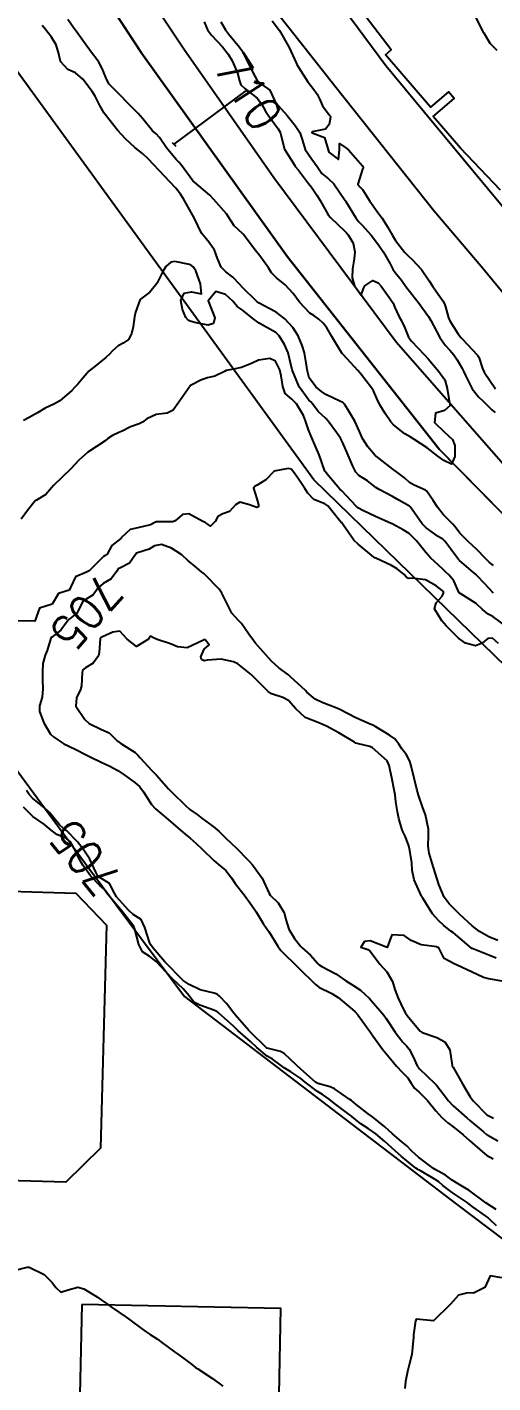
# Model space of a CAD drawing. Header units: metres. Extents: x 298520 to 308411, y 7433745 to 7450750.
# Drawn here: x 305647.5 to 305702.4, y 7435915 to 7436075 of the extents above; entities that cross this region are included whole.
import ezdxf
from ezdxf.enums import TextEntityAlignment as Align

# ---------------------------------------------------------------- set-up
doc = ezdxf.new("R2010")
doc.units = ezdxf.units.M
doc.header["$LTSCALE"] = 10
doc.linetypes.add('CONTINUO', pattern=[0])
for name, color, linetype in [('Area Verde e Lazer', 94, 'Continuous'), ('Cotas', 45, 'Continuous'), ('Curvas de Nivel 1m', 11, 'Continuous'), ('Curvas de Nivel 5m', 15, 'Continuous'), ('Edificações', 30, 'Continuous'), ('Eixo_Estaqueamento', 45, 'CONTINUO'), ('Linha Férrea', 251, 'TRACKS'), ('Pórtico', 62, 'Continuous'), ('Vias Primárias', 230, 'Continuous')]:
    doc.layers.add(name, color=color, linetype=linetype)
doc.styles.add('Style-STANDARD', font='STANDARD.shx')
doc.linetypes.add('TRACKS', pattern='A,0.15,[130,ltypeshp.shx,S=0.25,R=0,X=0,Y=0],0.15', length=0.3)

msp = doc.modelspace()

# ---------------------------------------------------------------- linework, layer by layer
at = {"layer": 'Area Verde e Lazer', "elevation": 702.91}
msp.add_lwpolyline([(305635.99, 7436001.26), (305654.75, 7435975.76), (305666.06, 7435960.64), (305698.12, 7435936.11), (305722.26, 7435917.93), (305749.54, 7435955.25), (305681.31, 7436021.57), (305646.35, 7436069.71)], dxfattribs=at)
at = {"layer": 'Area Verde e Lazer'}
msp.add_lwpolyline([(305609.53, 7435944.07), (305610.37, 7435970.1), (305614.39, 7435973.99), (305653.22, 7435972.81), (305656.84, 7435969.05), (305656.15, 7435942.73), (305652.05, 7435938.7), (305613.33, 7435939.82)], close=True, dxfattribs=at)
at = {"layer": 'Curvas de Nivel 1m', "flags": 128}
for points, elevation in [([(305670.34, 7436075.6), (305670.89, 7436074.66), (305671.25, 7436074.21), (305672.53, 7436072.64), (305672.8, 7436072.22), (305673.21, 7436071.44), (305673.65, 7436070.63), (305674.04, 7436069.77), (305674.68, 7436068.61), (305675.17, 7436068.2), (305676.1, 7436067.53), (305676.55, 7436066.59), (305676.74, 7436066.17), (305677.14, 7436065.7), (305678.15, 7436064.57), (305679.12, 7436063.39), (305679.64, 7436062.55), (305679.92, 7436061.72), (305680.27, 7436060.55), (305681.07, 7436059.42), (305681.69, 7436058.53), (305682.26, 7436057.73), (305683.04, 7436057.09), (305683.65, 7436056.5), (305685.01, 7436054.53), (305685.03, 7436054.5), (305685.04, 7436054.49), (305685.08, 7436054.42), (305686.28, 7436052.47), (305686.59, 7436052.07), (305686.98, 7436051.68), (305688.07, 7436050.45), (305688.95, 7436049.3), (305689.52, 7436048.43), (305690.31, 7436047.04), (305690.63, 7436046.42), (305690.91, 7436046.02), (305691.64, 7436045.15), (305692.18, 7436044.4), (305692.88, 7436043.48), (305693.75, 7436042.38), (305694.85, 7436040.86), (305695.13, 7436040.37), (305695.42, 7436039.78), (305696.16, 7436038.36), (305696.8, 7436037.45), (305697.34, 7436036.88), (305697.81, 7436036.33), (305698.21, 7436035.75), (305698.78, 7436034.79), (305699.01, 7436034.32), (305699.2, 7436033.88), (305699.99, 7436032.31), (305700.73, 7436031.36), (305701.3, 7436030.86), (305701.88, 7436030.28), (305702.29, 7436029.84), (305702.72, 7436029.51)], 709), ([(305676.41, 7436075.74), (305677.25, 7436074.58), (305678.39, 7436072.57), (305679.21, 7436070.78), (305679.31, 7436070.56), (305679.49, 7436070.26), (305680.61, 7436068.55), (305681.17, 7436067.78), (305681.7, 7436067.07), (305681.98, 7436066.53), (305682.34, 7436065.71), (305683.13, 7436064.65), (305683.22, 7436064.51), (305683.26, 7436064.38), (305683.12, 7436063.51), (305682.67, 7436062.95), (305681.1, 7436062.65), (305681.08, 7436062.57), (305681.08, 7436062.54), (305681.1, 7436062.52), (305682.55, 7436061.97), (305683, 7436060.51), (305683.08, 7436060.24), (305684.22, 7436059.35), (305684.35, 7436060.5), (305684.32, 7436061.27), (305685.09, 7436060.76), (305685.23, 7436060.64), (305685.41, 7436060.49), (305687.06, 7436058.63), (305687.14, 7436058.46), (305687.14, 7436058.37), (305687.05, 7436058.21), (305686.5, 7436056.47), (305686.73, 7436056.16), (305687.03, 7436055.84), (305687.9, 7436054.45), (305688.99, 7436052.95), (305689.36, 7436052.44), (305689.99, 7436051.42), (305690.58, 7436050.42), (305690.95, 7436049.83), (305692.03, 7436048.4), (305692.49, 7436047.96), (305692.92, 7436047.56), (305694.01, 7436046.38), (305694.9, 7436045.07), (305695.35, 7436044.37), (305696.52, 7436042.7), (305696.73, 7436042.35), (305696.86, 7436041.99), (305697.19, 7436040.69), (305697.34, 7436040.34), (305698.3, 7436038.85), (305698.7, 7436038.32), (305698.75, 7436038.26), (305698.81, 7436038.21), (305700.61, 7436036.3), (305700.79, 7436036.04), (305701.19, 7436034.71), (305701.39, 7436034.29), (305702.74, 7436032.33)], 708), ([(305700.3, 7436076.31), (305701.25, 7436074.46), (305701.31, 7436074.36), (305701.35, 7436074.3), (305702.06, 7436073.11), (305702.91, 7436072.27)], 707), ([(305702.5, 7436011.48), (305702.05, 7436011.83), (305701.57, 7436012.28), (305700.52, 7436013.36), (305699.51, 7436014.31), (305698.54, 7436015.3), (305698.09, 7436015.87), (305697.69, 7436016.33), (305696.57, 7436017.5), (305695.88, 7436018.36), (305695.37, 7436019.15), (305694.6, 7436020.28), (305694.48, 7436020.37), (305693.16, 7436020.94), (305692.61, 7436021.28), (305692.01, 7436021.8), (305691.22, 7436022.41), (305690.63, 7436022.84), (305689, 7436024.08), (305688.65, 7436024.36), (305688.56, 7436024.44), (305687.68, 7436025.47), (305687.05, 7436026.46), (305686.69, 7436027.29), (305686.14, 7436028.48), (305685.32, 7436029.88), (305684.92, 7436030.49), (305684.72, 7436030.69), (305684.36, 7436030.86), (305682.73, 7436031.64), (305682.23, 7436032.01), (305681.54, 7436032.53), (305680.76, 7436033.6), (305680.52, 7436034.54), (305680.47, 7436034.85), (305680.19, 7436036.55), (305679.95, 7436037.41), (305679.47, 7436038.55), (305678.83, 7436039.55), (305677.89, 7436040.57), (305676.85, 7436041.36), (305676.05, 7436041.79), (305674.86, 7436042.4), (305674.6, 7436042.61), (305672.89, 7436044.28), (305672.56, 7436044.64), (305671.74, 7436045.48), (305670.91, 7436046.12), (305670.39, 7436046.67), (305669.93, 7436047.67), (305669.58, 7436048.67), (305668.95, 7436049.57), (305668.05, 7436050.69), (305667.2, 7436052.48), (305667.08, 7436052.7), (305666.99, 7436052.85), (305665.93, 7436054.72), (305665.58, 7436055.29), (305665.03, 7436055.97), (305664.32, 7436056.74), (305663.05, 7436058.08), (305662.41, 7436058.76), (305661.75, 7436059.45), (305661.08, 7436060.06), (305660.19, 7436060.79), (305659.09, 7436061.8), (305658.16, 7436062.81), (305657.12, 7436064.11), (305656.59, 7436064.83), (305656.04, 7436065.73), (305655.49, 7436066.84), (305655.16, 7436067.39), (305654.04, 7436068.86), (305653.19, 7436069.59), (305652.3, 7436069.99), (305651.46, 7436070.9), (305651.39, 7436071.08), (305651.21, 7436071.84), (305650.9, 7436072.9), (305650.34, 7436073.81), (305649.5, 7436074.92), (305649.26, 7436075.17)], 709), ([(305702.46, 7436008.21), (305702.41, 7436008.27), (305701.48, 7436009.29), (305700.54, 7436010.3), (305700.51, 7436010.33), (305700.48, 7436010.35), (305700.14, 7436010.65), (305698.5, 7436012.07), (305698.37, 7436012.19), (305698.26, 7436012.32), (305697.46, 7436013.39), (305696.75, 7436014.35), (305696.65, 7436014.47), (305696.54, 7436014.57), (305695.99, 7436014.91), (305694.55, 7436015.92), (305694.1, 7436016.37), (305692.89, 7436018.07), (305692.67, 7436018.39), (305692.58, 7436018.47), (305691.35, 7436019.17), (305690.6, 7436019.63), (305689, 7436020.44), (305688.61, 7436020.68), (305687.62, 7436021.46), (305686.62, 7436022.08), (305686.27, 7436022.47), (305685.92, 7436023.19), (305685.34, 7436024.48), (305684.67, 7436026.04), (305684.44, 7436026.49), (305684, 7436027.17), (305683, 7436028.51), (305682.71, 7436028.8), (305681.83, 7436029.64), (305681.14, 7436030.53), (305680.95, 7436030.76), (305680.73, 7436030.97), (305679.57, 7436032.55), (305678.77, 7436034.56), (305678.28, 7436036.57), (305677.85, 7436037.53), (305677.21, 7436038.58), (305676.83, 7436038.96), (305675.77, 7436039.54), (305674.84, 7436040.06), (305674.13, 7436040.62), (305672.85, 7436041.62), (305672.26, 7436042.04), (305671.77, 7436042.65), (305670.87, 7436043.44), (305669.76, 7436043.8), (305668.86, 7436042.68), (305669.62, 7436040.67), (305669.48, 7436040.03), (305668.83, 7436039.82), (305667.43, 7436040.1), (305666.84, 7436040.25), (305666.52, 7436040.38), (305666.21, 7436040.71), (305665.81, 7436041.68), (305665.6, 7436042.72), (305666, 7436043.59), (305666.88, 7436043.77), (305668.04, 7436043.52), (305667.95, 7436044.69), (305667.37, 7436046.23), (305667.06, 7436046.7), (305666.92, 7436046.84), (305666.65, 7436046.97), (305664.92, 7436047.35), (305664.42, 7436047.24), (305663.86, 7436046.74), (305663.51, 7436046.14), (305662.9, 7436044.96), (305662.77, 7436044.75), (305661.95, 7436043.7), (305660.86, 7436042.89), (305660.8, 7436042.84), (305660.76, 7436042.78), (305660.27, 7436041.36), (305660.15, 7436040.79), (305659.99, 7436039.63), (305659.81, 7436038.79), (305659.46, 7436038.15), (305658.81, 7436037.7), (305658.24, 7436037.37), (305657.57, 7436036.81), (305657.19, 7436036.42), (305656.78, 7436036.02), (305655.33, 7436034.84), (305655.01, 7436034.61), (305654.77, 7436034.39), (305654.04, 7436033.57), (305653.45, 7436032.86), (305653.12, 7436032.49), (305652.74, 7436032.11), (305651.34, 7436030.89), (305650.72, 7436030.54), (305649.59, 7436030.04), (305648.71, 7436029.5), (305648.36, 7436029.27), (305647.73, 7436028.93), (305647.05, 7436028.59)], 708), ([(305704.06, 7436004.25), (305702.42, 7436005.44), (305701.89, 7436005.74), (305701.2, 7436006.29), (305700.44, 7436006.98), (305698.67, 7436008.11), (305698.46, 7436008.25), (305698.43, 7436008.32), (305697.81, 7436009.67), (305697.26, 7436010.34), (305696.86, 7436010.72), (305696.49, 7436011.08), (305695.09, 7436012.36), (305694.51, 7436013), (305693.43, 7436014.38), (305692.54, 7436015.25), (305691.83, 7436015.68), (305690.55, 7436016.37), (305690.45, 7436016.42), (305688.57, 7436017.27), (305687.09, 7436017.95), (305686.58, 7436018.24), (305686.31, 7436018.47), (305684.6, 7436020.26), (305684.39, 7436020.49), (305682.89, 7436022.23), (305682.68, 7436022.51), (305682.62, 7436022.61), (305681.93, 7436024.52), (305681.56, 7436025.42), (305681.06, 7436026.53), (305680.69, 7436027.48), (305680.34, 7436028.54), (305680.08, 7436029.18), (305679.27, 7436030.55), (305678.73, 7436031.09), (305677.92, 7436031.76), (305677.65, 7436032.57), (305677.47, 7436033.86), (305677.3, 7436034.57), (305676.78, 7436035.58), (305676.1, 7436035.91), (305674.78, 7436035.7), (305674.05, 7436035.35), (305672.77, 7436034.83), (305671.82, 7436034.64), (305670.97, 7436034.46), (305670.77, 7436034.36), (305669.62, 7436033.81), (305668.76, 7436033.6), (305668.05, 7436033.39), (305666.74, 7436032.7), (305665.38, 7436030.72), (305664.71, 7436029.79), (305664, 7436029.45), (305662.71, 7436029.3), (305661.62, 7436028.77), (305661.1, 7436028.37), (305660.69, 7436028.19), (305659.66, 7436027.82), (305658.68, 7436027.33), (305658.32, 7436027.16), (305657.56, 7436026.81), (305657.02, 7436026.46), (305656.67, 7436026.18), (305654.65, 7436024.85), (305653.59, 7436023.91), (305652.62, 7436022.87), (305650.6, 7436020.9), (305649.67, 7436019.83), (305648.59, 7436019.19), (305648.42, 7436019.08), (305648.26, 7436018.92), (305647.53, 7436017.97), (305646.79, 7436016.94)], 707), ([(305703.08, 7436002.26), (305702.39, 7436002.91), (305701.82, 7436002.85), (305701.17, 7436002.29), (305700.38, 7436001.98), (305699.2, 7436002.31), (305698.39, 7436002.91), (305696.91, 7436004.34), (305696.68, 7436004.61), (305696.42, 7436004.95), (305695.56, 7436006.36), (305695.75, 7436007.05), (305696.46, 7436007.85), (305696.61, 7436008.2), (305696.59, 7436008.35), (305696.55, 7436008.43), (305696.46, 7436008.52), (305695.75, 7436009.08), (305694.48, 7436009.76), (305692.89, 7436009.97), (305692.48, 7436009.94), (305692.21, 7436010.12), (305691.96, 7436010.4), (305691.14, 7436011.06), (305690.49, 7436011.46), (305688.62, 7436012.33), (305688.5, 7436012.36), (305688.45, 7436012.39), (305688.38, 7436012.44), (305686.53, 7436014), (305686.04, 7436014.47), (305684.77, 7436016.27), (305684.6, 7436016.49), (305684.55, 7436016.55), (305682.94, 7436018.51), (305682.59, 7436018.75), (305681.32, 7436019.26), (305680.6, 7436019.99), (305680.25, 7436020.54), (305679.45, 7436021.72), (305678.87, 7436022.56), (305678.63, 7436022.84), (305678.27, 7436022.93), (305676.62, 7436022.59), (305675.63, 7436021.58), (305674.61, 7436020.96), (305674.38, 7436020.84), (305674.19, 7436020.61), (305674.59, 7436019.32), (305674.78, 7436018.61), (305674.78, 7436018.4), (305674.58, 7436018.3), (305673.71, 7436018.62), (305672.59, 7436018.96), (305672.05, 7436018.64), (305671.36, 7436017.86), (305670.57, 7436017.56), (305669.98, 7436017.25), (305669.65, 7436016.67), (305669.12, 7436016.1), (305668.55, 7436016.51), (305668.45, 7436016.57), (305668.23, 7436016.68), (305666.57, 7436017.57), (305665.8, 7436017.48), (305664.96, 7436016.73), (305664.66, 7436016.62), (305664.55, 7436016.62), (305662.69, 7436016.61), (305662.55, 7436016.55), (305662.04, 7436016.25), (305660.54, 7436015.92), (305659.63, 7436015.7), (305658.65, 7436014.8), (305658.59, 7436014.74), (305658.53, 7436014.67), (305657.49, 7436013.84), (305656.94, 7436012.82), (305656.67, 7436012.65), (305656.5, 7436012.54), (305654.81, 7436010.85), (305654.48, 7436010.69), (305653.18, 7436010.15), (305652.6, 7436008.87), (305652.57, 7436008.76), (305652.46, 7436008.57), (305651.18, 7436008.16), (305650.43, 7436006.9), (305648.93, 7436006.42), (305648.41, 7436004.92), (305646.41, 7436004.94)], 706), ([(305702.83, 7435965.16), (305701.94, 7435965.48), (305699.99, 7435966.27), (305699.95, 7435966.28), (305699.93, 7435966.3), (305697.98, 7435967.96), (305697.77, 7435968.12), (305697.49, 7435968.33), (305696.66, 7435969.01), (305696, 7435969.59), (305695.3, 7435970.36), (305694.15, 7435972.24), (305694.07, 7435972.37), (305694.02, 7435972.46), (305693.16, 7435974.38), (305692.91, 7435975.54), (305692.85, 7435976.38), (305692.65, 7435977.83), (305692.51, 7435978.39), (305692.11, 7435979.45), (305691.8, 7435980.07), (305691.68, 7435980.4), (305691.35, 7435981.61), (305691.17, 7435982.4), (305691, 7435983.57), (305690.89, 7435984.41), (305690.78, 7435985.01), (305690.5, 7435986.42), (305690.21, 7435987.89), (305689.95, 7435988.42), (305688.24, 7435989.96), (305687.92, 7435990.12), (305686.42, 7435990.47), (305686.28, 7435990.51), (305686.24, 7435990.52), (305686.1, 7435990.61), (305684.26, 7435991.71), (305682.8, 7435992.5), (305682.27, 7435992.76), (305681.89, 7435992.89), (305680.28, 7435993.55), (305679.2, 7435994.55), (305678.3, 7435995.54), (305677.65, 7435995.91), (305676.31, 7435996.33), (305675.9, 7435996.59), (305674.34, 7435998.19), (305673.91, 7435998.61), (305672.36, 7435999.85), (305671.83, 7436000.11), (305670.36, 7436000.41), (305668.73, 7436000.31), (305668.36, 7436000.22), (305668.07, 7436000.39), (305667.99, 7436000.69), (305668.37, 7436001.6), (305668.95, 7436002.1), (305668.52, 7436002.68), (305668.38, 7436002.74), (305668.34, 7436002.72), (305668.28, 7436002.68), (305666.37, 7436001.74), (305665.23, 7436001.87), (305664.38, 7436002.21), (305662.84, 7436002.75), (305662.39, 7436002.95), (305662.02, 7436003.13), (305661.81, 7436002.76), (305660.37, 7436001.93), (305659.3, 7436002.79), (305658.4, 7436003.74), (305657.58, 7436003.62), (305656.39, 7436003.05), (305656.23, 7436002.98), (305656.11, 7436002.83), (305656, 7436001.2), (305655.92, 7436000.83), (305655.26, 7435999.94), (305654.35, 7435999.4), (305654.05, 7435999.15), (305653.98, 7435998.85), (305653.91, 7435997.27), (305653.79, 7435996.86), (305653.29, 7435995.87), (305653.24, 7435994.86), (305654.27, 7435993.3), (305654.8, 7435992.84), (305656.26, 7435992.12), (305657.17, 7435991.73), (305658.1, 7435990.8), (305658.18, 7435990.74), (305658.24, 7435990.71), (305658.55, 7435990.49), (305660.23, 7435989.39), (305660.55, 7435989.1), (305660.81, 7435988.77), (305662.2, 7435987.29), (305662.75, 7435986.74), (305664.18, 7435985.12), (305664.55, 7435984.73), (305666.15, 7435983.16), (305666.68, 7435982.7), (305667.53, 7435982.08), (305668.13, 7435981.64), (305669.43, 7435980.67), (305670.12, 7435980.07), (305670.83, 7435979.37), (305671.63, 7435978.64), (305672.1, 7435978.19), (305673.64, 7435976.61), (305674.07, 7435976.15), (305675.21, 7435974.6), (305676.03, 7435972.79), (305676.17, 7435972.59), (305677.1, 7435971.66), (305677.76, 7435970.56), (305677.83, 7435970.39), (305677.99, 7435969.69), (305678.36, 7435968.56), (305679.03, 7435967.48), (305679.76, 7435966.54), (305679.95, 7435966.35), (305680.9, 7435965.48), (305681.76, 7435964.51), (305681.93, 7435964.36), (305682.26, 7435964.17), (305683.91, 7435963.29), (305685.1, 7435962.48), (305685.9, 7435961.97), (305686.8, 7435961.36), (305687.84, 7435960.44), (305687.86, 7435960.42), (305687.88, 7435960.4), (305689.57, 7435958.42), (305689.86, 7435958.02), (305690.89, 7435956.41), (305691.82, 7435955.25), (305692.23, 7435954.81), (305692.56, 7435954.39), (305693, 7435953.57), (305693.55, 7435952.37), (305693.64, 7435952.23), (305693.78, 7435952.08), (305695.57, 7435950.35), (305695.76, 7435950.15), (305696.57, 7435949.15), (305697.19, 7435948.33), (305697.73, 7435947.73), (305699.35, 7435946.3), (305699.71, 7435946), (305701.32, 7435944.66), (305701.69, 7435944.36), (305701.74, 7435944.33), (305701.84, 7435944.28), (305703.03, 7435943.6)], 704), ([(305702.87, 7435933.56), (305702.11, 7435934.27), (305701.84, 7435934.54), (305701.58, 7435934.74), (305700.11, 7435935.77), (305699.59, 7435936.15), (305699.38, 7435936.3), (305697.61, 7435937.5), (305696.54, 7435938.34), (305696.05, 7435938.76), (305695.63, 7435939.04), (305693.97, 7435940.03), (305693.64, 7435940.19), (305693.52, 7435940.25), (305693.36, 7435940.37), (305691.66, 7435941.73), (305690.89, 7435942.41), (305689.68, 7435943.52), (305688.61, 7435944.43), (305687.7, 7435945.06), (305686.84, 7435945.59), (305685.79, 7435946.47), (305685.71, 7435946.54), (305685.49, 7435946.7), (305683.74, 7435947.98), (305683.13, 7435948.5), (305682.32, 7435949.08), (305681.75, 7435949.42), (305680.28, 7435950.53), (305679.77, 7435950.95), (305678.61, 7435951.72), (305677.79, 7435952.22), (305677.34, 7435952.57), (305676.43, 7435953.21), (305675.8, 7435953.59), (305674.57, 7435954.6), (305673.82, 7435955.3), (305672.36, 7435956.62), (305671.84, 7435957.11), (305670.11, 7435958.66), (305669.99, 7435958.78), (305669.86, 7435958.87), (305669.52, 7435959.01), (305667.87, 7435959.59), (305667.13, 7435959.94), (305666.58, 7435960.7), (305665.89, 7435961.51), (305664.65, 7435962.72), (305663.92, 7435963.46), (305662.72, 7435964.74), (305661.94, 7435965.35), (305661.08, 7435965.9), (305660.68, 7435966.77), (305660.18, 7435968.57), (305660.12, 7435968.78), (305660.08, 7435968.87), (305659.98, 7435968.98), (305658.56, 7435970.79), (305658.01, 7435971.44), (305656.89, 7435972.82), (305656.52, 7435973.31), (305656.04, 7435973.73), (305654.94, 7435974.84), (305654.07, 7435976.1), (305653.63, 7435976.85), (305653.28, 7435977.66), (305652.6, 7435978.86), (305652.11, 7435979.27), (305650.97, 7435979.74), (305650.12, 7435980.41), (305649.54, 7435980.91), (305648.14, 7435981.87), (305647.05, 7435982.94)], 704), ([(305703.77, 7435962.39), (305701.91, 7435962.69), (305701.31, 7435962.88), (305699.92, 7435963.53), (305698.23, 7435964.32), (305697.93, 7435964.42), (305696.7, 7435965.1), (305696.04, 7435966.35), (305695.99, 7435966.39), (305695.95, 7435966.41), (305695.82, 7435966.48), (305693.96, 7435966.71), (305692.81, 7435967.23), (305691.97, 7435967.82), (305690.5, 7435967.89), (305689.95, 7435966.42), (305687.96, 7435967.19), (305687.3, 7435967.12), (305686.84, 7435966.46), (305687.66, 7435966.16), (305687.95, 7435965.98), (305689.08, 7435964.43), (305689.92, 7435963.52), (305690.6, 7435962.41), (305690.87, 7435961.43), (305691.25, 7435960.41), (305691.87, 7435959.09), (305692.13, 7435958.66), (305692.33, 7435958.39), (305693.84, 7435956.55), (305694.1, 7435956.37), (305695.83, 7435955.77), (305696.75, 7435955.26), (305697.37, 7435954.33), (305697.61, 7435952.5), (305697.68, 7435952.32), (305697.73, 7435952.27), (305697.78, 7435952.21), (305698.84, 7435950.31), (305699.75, 7435948.77), (305700.09, 7435948.3), (305701.72, 7435946.66), (305702.51, 7435946.27)], 703), ([(305646.11, 7435928.33), (305647.5, 7435928.69), (305647.74, 7435928.68), (305649.49, 7435927.82), (305650.45, 7435926.89), (305650.87, 7435926.28), (305651.46, 7435925.73), (305652.32, 7435926), (305653.47, 7435926.34), (305654.17, 7435926.14), (305655.46, 7435925.35), (305655.77, 7435925.14), (305656.22, 7435924.82), (305656.95, 7435924.31), (305657.44, 7435923.97), (305659.18, 7435922.78), (305659.43, 7435922.6), (305660.09, 7435922.11), (305661.41, 7435921.14), (305661.99, 7435920.75), (305662.86, 7435920.2), (305663.39, 7435919.82), (305664.88, 7435918.72), (305665.38, 7435918.35), (305666.7, 7435917.35), (305667.36, 7435916.87), (305667.64, 7435916.68), (305669.34, 7435915.54), (305670.58, 7435914.65)], 704), ([(305703.49, 7435927.45), (305702.12, 7435927.65), (305701.47, 7435926.28), (305700.14, 7435925.62), (305699.47, 7435925.65), (305698.38, 7435925.4), (305697.45, 7435924.32), (305695.43, 7435922.35), (305693.43, 7435922.57), (305693.29, 7435922.37), (305693.06, 7435920.72), (305693.05, 7435920.38), (305693.04, 7435920.02), (305692.86, 7435918.38), (305692.57, 7435917.17), (305692.35, 7435916.39), (305692.14, 7435915.19), (305692.04, 7435914.39)], 703)]:
    msp.add_lwpolyline(points, dxfattribs=dict(at, elevation=elevation))
at = {"layer": 'Curvas de Nivel 5m', "flags": 128}
for points, elevation in [([(305668.35, 7436075.6), (305668.76, 7436074.68), (305669.24, 7436074.05), (305670.54, 7436072.67), (305671.21, 7436071.8), (305671.63, 7436071.08), (305671.84, 7436070.65), (305672.29, 7436069.54), (305672.53, 7436068.64), (305672.71, 7436068.18), (305673.16, 7436067.73), (305674.63, 7436066.62), (305675.15, 7436065.93), (305675.62, 7436065.08), (305675.93, 7436064.6), (305677.11, 7436062.97), (305677.33, 7436062.58), (305677.4, 7436062.27), (305677.86, 7436060.57), (305679.05, 7436058.65), (305679.12, 7436058.56), (305679.49, 7436058.11), (305680.69, 7436056.54), (305681.03, 7436056.09), (305681.66, 7436055.17), (305682.05, 7436054.52), (305682.99, 7436052.85), (305683.26, 7436052.51), (305684.97, 7436050.92), (305685.18, 7436050.7), (305685.37, 7436050.48), (305685.94, 7436049.49), (305686.16, 7436048.47), (305686.08, 7436047.63), (305685.87, 7436046.48), (305685.84, 7436045.41), (305686.11, 7436044.47), (305686.88, 7436043.38), (305687.18, 7436044.16), (305687.31, 7436044.46), (305688.26, 7436045.09), (305688.9, 7436044.8), (305689.24, 7436044.44), (305690.24, 7436043.06), (305690.65, 7436042.42), (305690.86, 7436041.91), (305691.34, 7436040.9), (305691.63, 7436040.41), (305692, 7436039.57), (305692.48, 7436038.4), (305692.82, 7436037.93), (305694.31, 7436036.37), (305694.79, 7436035.84), (305696.07, 7436034.36), (305696.76, 7436033.37), (305697.02, 7436032.35), (305697.28, 7436030.89), (305697.38, 7436030.34), (305696.72, 7436029.74), (305695.65, 7436029.43), (305695.53, 7436028.36), (305696.69, 7436027.23), (305697.68, 7436026.33), (305697.95, 7436025.61), (305697.96, 7436024.33), (305697.56, 7436023.41), (305696.65, 7436023.85), (305695.95, 7436024.36), (305694.66, 7436025.34), (305693.11, 7436026.39), (305692.68, 7436026.66), (305692.06, 7436027.02), (305690.7, 7436028.07), (305690.4, 7436028.42), (305689.72, 7436029.42), (305689.09, 7436030.44), (305688.73, 7436031.17), (305688.35, 7436032.06), (305688.12, 7436032.45), (305686.77, 7436034.15), (305686.5, 7436034.47), (305684.79, 7436036.33), (305684.66, 7436036.49), (305684.37, 7436036.93), (305683.45, 7436038.5), (305682.83, 7436039.51), (305682.39, 7436040.07), (305681.91, 7436040.52), (305681.29, 7436040.97), (305680.85, 7436041.25), (305679.61, 7436042.55), (305678.88, 7436043.55), (305677.94, 7436044.57), (305676.9, 7436045.41), (305676.32, 7436046.01), (305675.96, 7436046.59), (305674.93, 7436048.02), (305674.42, 7436048.62), (305672.96, 7436050.55), (305672.93, 7436050.6), (305672.89, 7436050.63), (305671.89, 7436051.56), (305671.2, 7436052.66), (305670.99, 7436052.96), (305669.46, 7436054.68), (305669.02, 7436055.16), (305667.21, 7436056.7), (305667.04, 7436056.87), (305665.64, 7436058.72), (305665.38, 7436059.04), (305665.07, 7436059.37), (305663.91, 7436060.74), (305663.1, 7436061.96), (305662.72, 7436062.38), (305662.27, 7436062.76), (305661.12, 7436064.15), (305660.58, 7436064.79), (305659.15, 7436066.23), (305658.6, 7436066.81), (305657.17, 7436068.26), (305656.83, 7436068.83), (305656.37, 7436070.01), (305655.94, 7436070.84), (305655.64, 7436071.28), (305655.21, 7436071.85), (305654.44, 7436072.86), (305653.25, 7436074.49), (305652.99, 7436074.87), (305652.27, 7436075.9)], 710), ([(305703, 7435967.23), (305701.97, 7435967.67), (305700.86, 7435968.29), (305699.99, 7435968.95), (305698.52, 7435970.31), (305698.01, 7435970.81), (305697.26, 7435971.57), (305696.69, 7435972.34), (305696.04, 7435973.82), (305695.89, 7435974.35), (305695.83, 7435974.58), (305695.25, 7435976.36), (305694.92, 7435977.53), (305694.81, 7435978.36), (305694.85, 7435979.62), (305694.82, 7435980.36), (305694.47, 7435982.04), (305694.36, 7435982.37), (305694.15, 7435982.88), (305693.65, 7435984.38), (305693.46, 7435985.1), (305693.13, 7435986.38), (305692.78, 7435987.82), (305692.62, 7435988.39), (305692.23, 7435989.12), (305691.7, 7435989.86), (305691.35, 7435990.4), (305690.86, 7435991.02), (305690.25, 7435991.44), (305688.63, 7435992.44), (305688.27, 7435992.64), (305687.95, 7435992.76), (305686.28, 7435993.49), (305684.36, 7435994.49), (305684.29, 7435994.53), (305684.23, 7435994.55), (305682.3, 7435995.3), (305681.48, 7435995.69), (305680.5, 7435996.54), (305680.32, 7435996.72), (305678.55, 7435998.35), (305678.34, 7435998.53), (305678.31, 7435998.56), (305677.18, 7435999.41), (305676.36, 7436000.15), (305675.95, 7436000.59), (305674.38, 7436002.36), (305674.17, 7436002.61), (305673.65, 7436003.36), (305672.76, 7436004.63), (305672.42, 7436005), (305671.62, 7436005.84), (305671.23, 7436006.65), (305670.46, 7436008.22), (305670.12, 7436008.66), (305668.48, 7436010.35), (305668.31, 7436010.51), (305668.11, 7436010.69), (305667.21, 7436011.42), (305666.5, 7436012.04), (305665.72, 7436012.72), (305664.51, 7436013.52), (305663.33, 7436013.94), (305662.52, 7436013.78), (305661.86, 7436013.41), (305660.51, 7436012.98), (305660.36, 7436012.92), (305660.28, 7436012.78), (305659.56, 7436011.73), (305658.49, 7436011.18), (305658.23, 7436011.06), (305658.06, 7436010.8), (305657.4, 7436009.89), (305656.47, 7436009.35), (305655.87, 7436008.83), (305655.27, 7436008.02), (305654.44, 7436007.51), (305654.05, 7436007.24), (305653.87, 7436006.86), (305653.38, 7436005.9), (305652.42, 7436005.11), (305652.19, 7436004.87), (305651.45, 7436003.83), (305650.38, 7436003.02), (305650.31, 7436002.97), (305650.28, 7436002.9), (305649.84, 7436001.44), (305649.6, 7436000.91), (305649.34, 7435999.92), (305649.29, 7435998.91), (305649.29, 7435997.95), (305649.34, 7435996.91), (305649.27, 7435995.95), (305648.96, 7435994.91), (305648.96, 7435994.24), (305649.44, 7435992.91), (305650.25, 7435991.59), (305650.6, 7435991.25), (305651.09, 7435990.89), (305651.81, 7435990.44), (305652.24, 7435990.24), (305653.46, 7435989.63), (305654.23, 7435989.24), (305655.01, 7435988.84), (305656.21, 7435988.26), (305657.22, 7435987.8), (305658.2, 7435987.3), (305658.93, 7435986.79), (305660.18, 7435985.88), (305660.78, 7435985.37), (305661.21, 7435984.76), (305662.15, 7435983.26), (305662.63, 7435982.75), (305664.13, 7435981.52), (305665.02, 7435980.72), (305666.11, 7435979.76), (305666.71, 7435979.3), (305667.42, 7435978.69), (305668.09, 7435978.04), (305669.5, 7435976.67), (305670.07, 7435976.2), (305670.91, 7435975.5), (305671.58, 7435974.64), (305672.04, 7435973.97), (305673.08, 7435972.62), (305674.01, 7435971.34), (305674.49, 7435970.61), (305675.33, 7435969.25), (305675.76, 7435968.59), (305675.98, 7435968.28), (305677.07, 7435966.57), (305677.43, 7435966.05), (305677.94, 7435965.53), (305678.93, 7435964.55), (305679.92, 7435963.57), (305681.05, 7435962.52), (305681.47, 7435962.09), (305681.9, 7435961.74), (305683.42, 7435960.96), (305683.88, 7435960.7), (305684.18, 7435960.49), (305685.87, 7435959.1), (305686.2, 7435958.8), (305686.49, 7435958.46), (305687.84, 7435956.63), (305687.97, 7435956.44), (305688.26, 7435956), (305689.42, 7435954.42), (305689.81, 7435953.92), (305691.06, 7435952.41), (305691.78, 7435951.65), (305692.4, 7435951.02), (305692.8, 7435950.38), (305693.18, 7435949.8), (305693.75, 7435949.32), (305694.73, 7435948.36), (305695.72, 7435947.12), (305696.39, 7435946.34), (305697.1, 7435945.72), (305697.7, 7435945.3), (305698.93, 7435944.31), (305699.69, 7435943.63), (305701.19, 7435942.28), (305701.67, 7435941.92), (305702.45, 7435941.47)], 705), ([(305702.8, 7435935.48), (305701.59, 7435936.28), (305699.61, 7435937.76), (305698.65, 7435938.31), (305697.63, 7435938.97), (305696.86, 7435939.55), (305695.64, 7435940.23), (305695.43, 7435940.35), (305693.66, 7435941.68), (305692.87, 7435942.38), (305692.28, 7435942.99), (305691.68, 7435943.46), (305690.57, 7435944.41), (305689.7, 7435945.25), (305688.21, 7435946.44), (305687.72, 7435946.79), (305686.31, 7435947.88), (305685.74, 7435948.34), (305685.55, 7435948.47), (305683.76, 7435949.73), (305683.23, 7435949.97), (305681.76, 7435950.37), (305681.49, 7435950.52), (305679.79, 7435952.06), (305679.23, 7435952.55), (305677.81, 7435953.88), (305677.36, 7435954.12), (305675.81, 7435954.51), (305675.67, 7435954.59), (305673.83, 7435956.4), (305673.63, 7435956.61), (305672.03, 7435958.46), (305671.89, 7435958.63), (305671.86, 7435958.67), (305671.01, 7435959.78), (305670.19, 7435960.66), (305669.89, 7435960.9), (305669.53, 7435961.03), (305667.89, 7435961.41), (305666.58, 7435962.03), (305665.91, 7435962.52), (305665.7, 7435962.71), (305663.93, 7435964.5), (305663.71, 7435964.73), (305662.37, 7435966.33), (305662.03, 7435966.75), (305661.96, 7435966.92), (305661.38, 7435968.76), (305660.92, 7435969.69), (305660, 7435970.31), (305659.43, 7435970.79), (305658.03, 7435972.39), (305657.77, 7435972.8), (305657.2, 7435973.96), (305656.05, 7435974.66), (305655.84, 7435974.83), (305655.59, 7435975.3), (305654.87, 7435976.84), (305654.09, 7435977.99), (305653.42, 7435978.86), (305652.12, 7435980.19), (305651.73, 7435980.48), (305651.32, 7435980.88), (305650.14, 7435982.32), (305649.5, 7435982.91), (305648.16, 7435984), (305647.71, 7435984.47), (305647.4, 7435984.93)], 705)]:
    msp.add_lwpolyline(points, dxfattribs=dict(at, elevation=elevation))
at = {"layer": 'Edificações'}
msp.add_lwpolyline([(305703.34, 7436055.75), (305698.6, 7436060.7), (305695.37, 7436064.46), (305697.86, 7436066.58), (305697.19, 7436067.36), (305695.07, 7436065.54), (305689.76, 7436071.71), (305690.43, 7436072.31), (305680.61, 7436085.21)], dxfattribs=at)
msp.add_lwpolyline([(305653.93, 7435924.3), (305653.63, 7435910.11), (305677.12, 7435909.61), (305677.42, 7435923.81)], close=True, dxfattribs=at)
at = {"layer": 'Eixo_Estaqueamento'}
msp.add_lwpolyline([(305645.02, 7436096.32), (305661.02, 7436071.86), (305678.2, 7436047.9), (305696.1, 7436025.19), (305723.76, 7435997.05), (305735.18, 7435986.89), (305760.88, 7435966.42), (305786.71, 7435949.03), (305815.17, 7435933.3), (305845.54, 7435919.12), (305868.58, 7435910.19), (305881.18, 7435906.22), (305902.23, 7435900.74), (305939.65, 7435889.45), (305949.23, 7435886.47)], dxfattribs=at)
at = {"layer": 'Linha Férrea', "flags": 128}
msp.add_lwpolyline([(307827.16, 7434249.95), (307821.56, 7434258.81), (307819.52, 7434262.43), (307816.3, 7434268.22), (307813.68, 7434272.3), (307811.64, 7434275.46), (307798.22, 7434296.14), (307773.74, 7434334.03), (307761.73, 7434352.01), (307752.47, 7434367.89), (307735.13, 7434393.38), (307710.74, 7434431.02), (307694.81, 7434455.28), (307677.7, 7434482.21), (307665.38, 7434501.66), (307643.88, 7434534.84), (307627.56, 7434562.54), (307613.51, 7434586.87), (307596.95, 7434617.47), (307576.4, 7434659.98), (307564.17, 7434687.32), (307541.06, 7434734.95), (307530.17, 7434758.54), (307516.92, 7434785.92), (307501.76, 7434817.25), (307481.68, 7434859.3), (307459.2, 7434904.2), (307442.79, 7434936.27), (307425.28, 7434968.91), (307411.69, 7434992.24), (307402.57, 7435007.68), (307388.85, 7435028.5), (307366.95, 7435058.3), (307352.5, 7435076.75), (307335.71, 7435095.81), (307323.74, 7435108.4), (307304.88, 7435127.21), (307280.64, 7435149.6), (307260.89, 7435166.25), (307239.5, 7435183.01), (307222.59, 7435195.4), (307206.91, 7435206.43), (307191.54, 7435216.92), (307180.98, 7435223.58), (307147.08, 7435245.04), (307110.18, 7435267.87), (307071.33, 7435292.08), (307013.04, 7435328.92), (306934.22, 7435378.29), (306890.85, 7435406.01), (306860.76, 7435425.27), (306830.44, 7435444.17), (306783.16, 7435474), (306743.29, 7435499.12), (306730.65, 7435506.8), (306700.01, 7435524.56), (306649.97, 7435556.16), (306620.54, 7435574.68), (306585.88, 7435596.36), (306549.21, 7435619.44), (306511.46, 7435642.99), (306481.3, 7435662.07), (306449.91, 7435681.79), (306417.31, 7435702.16), (306386.5, 7435720.66), (306359.57, 7435735.78), (306332.26, 7435749.95), (306295.74, 7435767.25), (306254.91, 7435784.83), (306234.55, 7435793.03), (306198.8, 7435806.04), (306177.43, 7435813.74), (306139.2, 7435826.14), (306101.03, 7435838.04), (306051.97, 7435853.03), (306008.19, 7435866.65), (306003.58, 7435868.04), (305974.11, 7435878.74), (305939.65, 7435889.45), (305902.23, 7435900.74), (305881.18, 7435906.22), (305868.58, 7435910.19), (305845.54, 7435919.12), (305815.17, 7435933.3), (305786.71, 7435949.03), (305760.88, 7435966.42), (305735.18, 7435986.89), (305723.76, 7435997.05), (305696.1, 7436025.19), (305678.2, 7436047.9), (305661.02, 7436071.86), (305645.02, 7436096.32), (305622.37, 7436129.7), (305596.14, 7436168.75), (305576.09, 7436198.75), (305559.43, 7436223.15), (305539.44, 7436252.72), (305521.42, 7436279.84), (305512.69, 7436292.82), (305499.49, 7436312.98), (305480.03, 7436341.61), (305460.3, 7436370.83), (305441.56, 7436398.43), (305421.25, 7436428.24), (305402.58, 7436456.09), (305384.09, 7436483.75), (305369.12, 7436505.55), (305351.23, 7436532.17), (305338.34, 7436551.44), (305322.73, 7436574.87), (305306.91, 7436598.3), (305293.24, 7436619.06), (305277.82, 7436644.31), (305263.89, 7436668.98), (305254.71, 7436687.72), (305243.78, 7436710.84), (305233.95, 7436734.39), (305225.11, 7436755.87), (305215.53, 7436780.47), (305201.61, 7436815.68), (305193.17, 7436837.83), (305177.38, 7436877.75), (305166.79, 7436904.69), (305153.94, 7436937.69), (305141.5, 7436969.14), (305130.7, 7436996.5), (305122.02, 7437018.5), (305113.06, 7437043.1), (305101.51, 7437072.01), (305093.24, 7437092.93), (305082.04, 7437121.36), (305073.35, 7437143.92), (305060.57, 7437176.45), (305050.18, 7437206.4), (305043.41, 7437227.87), (305037.47, 7437248.17), (305034.53, 7437261.71), (305031.72, 7437274.1), (305028.72, 7437297.87), (305025.03, 7437326.57), (305023.12, 7437358.56), (305023.12, 7437387.11), (305024.83, 7437414.87), (305027.31, 7437439.51), (305027.41, 7437441.26), (305030.71, 7437462.67), (305036.04, 7437488.9), (305042.47, 7437516.92), (305048.78, 7437544.54), (305055.48, 7437572.1), (305062.87, 7437603.39), (305069.5, 7437630.69), (305077.03, 7437662.82), (305085.46, 7437698.14), (305091.82, 7437727.64), (305097.21, 7437749.95), (305103.92, 7437777.27), (305111.1, 7437807.1), (305121.2, 7437849.91), (305125.41, 7437866.97), (305130.99, 7437888.73), (305137.36, 7437914.57), (305143.48, 7437941.14), (305150.28, 7437969.23), (305155.63, 7437993.86), (305160.5, 7438017.39), (305165.53, 7438047.97), (305167.4, 7438065.92), (305168.45, 7438080.5), (305168.7, 7438098.82), (305168.5, 7438111.61), (305167.44, 7438129.41), (305165.73, 7438144.8), (305163.05, 7438159.25), (305157.36, 7438183.65), (305149.71, 7438209.61), (305142.15, 7438230.52), (305132.88, 7438252.55), (305120.43, 7438277.84), (305109.12, 7438297.22), (305107.01, 7438300.23), (305099.26, 7438311.38), (305091.43, 7438322.41), (305083.38, 7438332.8), (305079.57, 7438337.52), (305074.8, 7438344.06), (305056.82, 7438367.08), (305041.94, 7438386.35), (305023.22, 7438411.98), (305005.97, 7438436.56), (304993.28, 7438456.49), (304983.12, 7438473.17), (304969.54, 7438498.7), (304959.94, 7438517.09), (304947.33, 7438543.43), (304933.09, 7438572.79), (304924.31, 7438590.95), (304918.2, 7438604.46), (304911.78, 7438619.16), (304905.93, 7438632.44), (304900.32, 7438648.46), (304895.83, 7438661.89), (304892.17, 7438674.5), (304887.95, 7438691.24), (304884.69, 7438706.94), (304881.85, 7438723.7), (304879.33, 7438740.13), (304878.19, 7438758.92), (304877.54, 7438778.36), (304877.21, 7438799.09), (304877.46, 7438830.88), (304877.86, 7438863.02), (304878.27, 7438892.7), (304878.6, 7438920.11), (304878.68, 7438952.24), (304877.94, 7438980.3), (304876.32, 7439009.02), (304874.94, 7439022.79), (304873.23, 7439037.84), (304870.14, 7439056.14), (304864.86, 7439082.08), (304859.08, 7439105.01), (304850.38, 7439133.89), (304843.06, 7439154.06), (304836.38, 7439171.24), (304828.25, 7439190.11), (304817.67, 7439211.83), (304806.69, 7439232.74), (304796.36, 7439250.87), (304785.22, 7439269.01), (304772.78, 7439289.1), (304755.7, 7439316.74), (304736.91, 7439345.94), (304718.85, 7439374.33), (304700.22, 7439403.62), (304676.46, 7439440.71), (304659.06, 7439468.06), (304641.49, 7439495.55), (304629.29, 7439515), (304612.29, 7439541.91), (304598.79, 7439563.31), (304583.09, 7439588.52), (304568.61, 7439611.38), (304554.37, 7439633.59), (304540.46, 7439656.11), (304527.86, 7439675.88), (304515.49, 7439695.97), (304501.01, 7439718.74), (304492.56, 7439732.18), (304481.09, 7439749.95), (304464.7, 7439773.55), (304458.7, 7439781.55), (304447.47, 7439795.48), (304430.85, 7439814.02), (304417.94, 7439826.87), (304407.63, 7439836.38), (304393.36, 7439848.49), (304380.4, 7439858.34), (304362.66, 7439870.74), (304347.09, 7439880.3), (304333.25, 7439887.82), (304320.73, 7439894.06), (304304.93, 7439900.99), (304286.44, 7439908.16), (304266.64, 7439915.42), (304246.69, 7439922.5), (304225.19, 7439929.98), (304199, 7439939.2), (304168.47, 7439950), (304152.89, 7439955.63), (304135.92, 7439962.49), (304121.35, 7439968.8), (304105.78, 7439976.38), (304088.74, 7439985.33), (304071.18, 7439995.83), (304051.5, 7440008.74), (304042.51, 7440015.33), (304023.02, 7440030.47), (304002.68, 7440048.64), (303992.18, 7440058.52), (303980.44, 7440070.49), (303965.02, 7440086.23), (303949.37, 7440102.5), (303932.05, 7440120.67), (303917.21, 7440136.17), (303903.07, 7440150.77), (303879.08, 7440175), (303863.63, 7440189.71), (303849.06, 7440203.12), (303838.55, 7440211.89), (303825.96, 7440222.58), (303811.47, 7440233.81), (303798.03, 7440243.58), (303789.17, 7440249.78, 0.048699), (303782.73, 7440254.33, -0.013971), (303778.98, 7440256.72, 0.011385), (303767.54, 7440264.08, 0.000455), (303759.24, 7440269.14, 0.004014), (303749.32, 7440275.08, 0.008965), (303739.52, 7440280.6), (303729.17, 7440286.2), (303717.71, 7440292.15), (303693.72, 7440304.37), (303679.1, 7440311.9), (303660.94, 7440321.33), (303642.97, 7440330.92), (303636.47, 7440334.55), (303624.84, 7440341.29), (303611.99, 7440348.94), (303603.08, 7440354.6), (303596.28, 7440359.1), (303587.51, 7440365.43), (303578.6, 7440372.22), (303569.48, 7440379.63), (303558.63, 7440389.13), (303549.89, 7440397.25), (303541.54, 7440405.46), (303534.88, 7440412.29), (303523.46, 7440424.47), (303512.29, 7440437.46), (303502.62, 7440449.26), (303497.01, 7440456.5), (303488.04, 7440468.69), (303481.42, 7440477.68), (303475.38, 7440486.35), (303465.79, 7440500.54), (303456.11, 7440515.6), (303445.61, 7440532.25), (303432.87, 7440552.63), (303423.19, 7440568.06, -0.000757), (303417.99, 7440576.14, 0.007668), (303411.65, 7440585.69), (303403.6, 7440597.44), (303394.77, 7440609.24), (303388.86, 7440616.92), (303381.26, 7440625.91), (303374.43, 7440633.82), (303364.89, 7440644.09), (303358.77, 7440650.24), (303349.65, 7440658.74), (303339.72, 7440667.52), (303332.66, 7440673.46), (303326.72, 7440678.05, -0.018136), (303320.92, 7440682.54, 0.027105), (303312.53, 7440688.78, -0.001525), (303306.78, 7440692.62), (303296.84, 7440699.32), (303291.58, 7440702.65), (303280.84, 7440709.24, 0.008003), (303271.25, 7440714.65, 0.013057), (303255.94, 7440722.45, -0.001991), (303248.37, 7440726.09, 0.012147), (303243.6, 7440728.27, -0.002135), (303237.37, 7440730.97), (303223.7, 7440736.96), (303210.1, 7440742.74), (303193.9, 7440749.57), (303189.82, 7440751.3), (303177.39, 7440756.46), (303158.99, 7440764.27), (303141.65, 7440771.61), (303117.1, 7440781.98), (303101.55, 7440788.52), (303093.45, 7440792.23), (303076.05, 7440800.18), (303054.93, 7440810.37), (303040.16, 7440817.98), (303025.35, 7440825.89), (303013.34, 7440832.76), (303004.06, 7440838.54), (302994.27, 7440845.09), (302982.62, 7440853.41), (302969.58, 7440863.65), (302962.58, 7440869.55), (302953.34, 7440877.8), (302943.02, 7440887.54), (302938.59, 7440892.15), (302933.33, 7440897.54), (302924.32, 7440907.75), (302915.9, 7440917.94), (302907.52, 7440928.75), (302899.78, 7440938.97), (302892.73, 7440949.15), (302888.76, 7440955.11), (302884.57, 7440961.75), (302879.49, 7440969.89), (302873.29, 7440980.61), (302867.78, 7440990.9), (302859.79, 7441006.77), (302851.23, 7441025.3), (302846.82, 7441035.61), (302841.67, 7441047.99), (302837.15, 7441059.32), (302829.38, 7441078.79), (302825.24, 7441088.83), (302821.86, 7441097.36), (302816.25, 7441111.47), (302810.67, 7441125.2), (302804.68, 7441140.05), (302799.05, 7441153.54), (302792.2, 7441169.33), (302786.8, 7441181.37), (302782.7, 7441189.73), (302780.99, 7441193.27, -0.024435), (302778.71, 7441197.53, 0.018839), (302775.04, 7441204.53), (302769.05, 7441215.01), (302764.16, 7441223.1), (302758.01, 7441232.57), (302751.03, 7441242.93), (302746.43, 7441249.47, 0.01417), (302742.29, 7441255.12, -0.010578), (302734.95, 7441264.49, 0.026045), (302726.65, 7441274.45), (302714.77, 7441287.27), (302702.59, 7441299.41), (302690.06, 7441310.89), (302682.56, 7441317.23), (302675.22, 7441323.25), (302666.87, 7441329.42, 0.027574), (302658.67, 7441335.28, -0.011091), (302655.15, 7441337.63, 0.01172), (302645.72, 7441343.9, 0.006642), (302635.25, 7441350.32, 0.010482), (302620.24, 7441358.82, 0.013683), (302599.22, 7441369.43, 0.008553), (302586.73, 7441375.05, 0.011788), (302575.05, 7441379.75, 0.002778), (302570.56, 7441381.4), (302560.88, 7441384.91), (302551, 7441388.04), (302546.22, 7441389.53, -0.019135), (302544.9, 7441389.88, 0.019296), (302522.94, 7441395.79, 0.000461), (302511.66, 7441398.34, 0.010049), (302501.51, 7441400.42), (302492.39, 7441402.1), (302485.29, 7441403.3), (302471.45, 7441405.53), (302444.87, 7441409.52), (302415.28, 7441413.93), (302384.35, 7441418.64), (302365.98, 7441421.32), (302360.25, 7441421.99), (302338.7, 7441425.13), (302306, 7441430.4), (302286.92, 7441434.2), (302278.6, 7441436.01), (302270.24, 7441438.28), (302260.05, 7441441.21), (302248.72, 7441444.79), (302234.93, 7441449.83), (302225.68, 7441453.69), (302223.91, 7441454.59), (302211.72, 7441460.08), (302198.55, 7441466.94), (302185.19, 7441474.43), (302176.27, 7441480.04), (302166.75, 7441486.09), (302155.71, 7441493.82), (302145.2, 7441501.91), (302133.65, 7441511.46), (302124.11, 7441520), (302113.8, 7441530.08), (302104.38, 7441540.03), (302095.47, 7441550.01), (302086.58, 7441560.93), (302077.65, 7441573.12), (302070.77, 7441583.08), (302062.65, 7441595.88), (302055.33, 7441608.4), (302048.69, 7441620.59), (302040.38, 7441636.79), (302032.96, 7441653.05), (302027.22, 7441666.29), (302023.74, 7441674.15), (302020.23, 7441682.95), (302013.85, 7441699.66), (302006.74, 7441720.03), (302000.14, 7441739.47), (301996.81, 7441749.52), (301993.17, 7441760.44), (301988.74, 7441774), (301985.31, 7441784.6), (301976.67, 7441811.03), (301970.97, 7441828.13), (301966.76, 7441840.46), (301961.82, 7441854.8), (301956.6, 7441869.32), (301952.69, 7441879.43), (301950.21, 7441885.78), (301947.26, 7441893.12), (301942.83, 7441903), (301936.94, 7441915.47), (301925.25, 7441938.09), (301919.94, 7441947.81), (301913.51, 7441959.08), (301904.12, 7441974.92), (301894.52, 7441990.44), (301891.41, 7441995.46), (301886.49, 7442003.18), (301878.67, 7442015.28), (301873.46, 7442023.44), (301865.16, 7442036.29), (301855.84, 7442050.94), (301845.98, 7442066.83), (301838.27, 7442079.46), (301830.42, 7442092.89), (301825.55, 7442101.78), (301821.38, 7442109.45), (301815.66, 7442120.91), (301811.11, 7442130.24), (301807.7, 7442138), (301806.42, 7442140.6, 0.023261), (301801.86, 7442152.45, -0.028715), (301797.55, 7442164, 0.012936), (301793.73, 7442175.33, -0.025942), (301792.42, 7442179.58, 0.006006), (301789.91, 7442189.06, -0.014708), (301788.14, 7442196.22), (301785.97, 7442206.25), (301784.37, 7442214.31, 0.006026), (301783.56, 7442218.84, -0.007665), (301782.52, 7442224.78, -0.006079), (301780.96, 7442235.44, -0.002739), (301779.7, 7442245.21), (301779.18, 7442249.48), (301778.68, 7442254.38), (301778.07, 7442260.48), (301777.32, 7442271.29), (301776.98, 7442275.41), (301775.91, 7442292.59), (301775.2, 7442301.97), (301774.19, 7442318.2), (301773.65, 7442327.42), (301773.09, 7442335.87), (301772.13, 7442350.27), (301771.29, 7442362.12), (301770.73, 7442371.57), (301769.87, 7442382.07), (301768.55, 7442394.65), (301768.15, 7442398.42), (301767.39, 7442406.07), (301767.01, 7442408.61), (301766.5, 7442411.78), (301764.78, 7442423.53), (301763.46, 7442430.86), (301760.77, 7442444.81), (301759.48, 7442450.08), (301758.26, 7442454.4), (301755.34, 7442466.07), (301751.67, 7442478.11, 0.014406), (301747.84, 7442489.51, -0.000078), (301746.02, 7442494.48), (301743.45, 7442501.47), (301738.69, 7442513.33), (301735.71, 7442520.32), (301732.43, 7442527.28), (301727.1, 7442538.17), (301722.93, 7442546.11, 0.012187), (301718.52, 7442554.11, 0.000535), (301713.36, 7442562.95, 0.014127), (301707.99, 7442571.56, 0.00131), (301703.08, 7442578.9, 0.005502), (301696.11, 7442589.04, 0.012739), (301690.66, 7442596.36, -0.003293), (301687.73, 7442600.16, 0.014011), (301683.49, 7442605.41), (301674.27, 7442616.2), (301665.75, 7442625.39), (301657.65, 7442633.67), (301647.39, 7442643.46), (301636.01, 7442653.98), (301626.6, 7442662.31), (301605.3, 7442680.7), (301585.63, 7442697.22), (301571.11, 7442709.22), (301556.03, 7442721.96), (301546.37, 7442729.88), (301533.38, 7442740.75), (301522.72, 7442749.6), (301509.81, 7442760.24), (301495.06, 7442772.28), (301477.47, 7442786.66), (301465.13, 7442796.88), (301456.43, 7442804.07), (301435.24, 7442821.76), (301421.84, 7442832.86), (301396.98, 7442853.69), (301385.14, 7442863.63), (301370.66, 7442875.78), (301364.72, 7442880.33), (301363.39, 7442881.71), (301340.64, 7442900.57), (301323.03, 7442915.48), (301312.79, 7442924.11), (301300.58, 7442934.7), (301285.85, 7442948.16), (301276.27, 7442957.32), (301270.65, 7442962.88), (301259.99, 7442974.03), (301253.52, 7442981.22), (301247.9, 7442987.53), (301240.38, 7442996.74), (301230, 7443009.99), (301221.85, 7443021.63), (301213.13, 7443035.04), (301205.73, 7443047.19), (301200.05, 7443057.2), (301196.13, 7443064.49), (301190.78, 7443075.16), (301186.74, 7443083.78), (301181.57, 7443095.72), (301178.31, 7443103.87), (301173.66, 7443116.19), (301169.17, 7443129.41), (301164.14, 7443147.31, -0.01791), (301159.61, 7443166.2, -0.00496), (301157.56, 7443176.88, -0.011511), (301154.97, 7443193.24, -0.007375), (301153.51, 7443205.47), (301152.72, 7443213.02, -0.00222), (301152.22, 7443222.44), (301151.73, 7443232.75), (301151.6, 7443240.18), (301151.64, 7443249.45), (301151.72, 7443255.84, -0.000163), (301152.03, 7443263.85, -0.011094), (301152.62, 7443273.75), (301153.01, 7443278.43), (301153.23, 7443280.62), (301153.69, 7443286.69, -0.028501), (301154.09, 7443291.63), (301155.31, 7443300.6), (301156.34, 7443307.46), (301157.49, 7443314.98), (301159.2, 7443325.07), (301161.79, 7443338.5), (301165.14, 7443354.56), (301169.45, 7443374.23), (301172.81, 7443391.59), (301174.68, 7443401.17), (301178.92, 7443420.67), (301181.69, 7443433.86), (301184.3, 7443446.54), (301187.7, 7443463.23), (301190.75, 7443479.81), (301192.55, 7443489.81), (301194.09, 7443499.34), (301196.06, 7443513.19), (301197.81, 7443528.85), (301198.98, 7443543.03), (301199.58, 7443554.27), (301200.06, 7443564.72), (301200.28, 7443573.9), (301200.16, 7443588.23), (301199.93, 7443598.37), (301199.28, 7443610.7), (301198.7, 7443618.87), (301198.18, 7443625.39), (301197.2, 7443633.94, -0.007667), (301196.17, 7443643.15, 0.025395), (301194.85, 7443652, -0.01031), (301194.43, 7443654.34), (301193.51, 7443660.13), (301192.14, 7443668.08), (301188.58, 7443684.77), (301185.5, 7443697.18), (301182.79, 7443706.83), (301181.46, 7443711.27), (301177.71, 7443723.71), (301173.81, 7443734.63), (301171.26, 7443741.67), (301169.73, 7443745.67), (301168.22, 7443749.26), (301166.22, 7443754.29), (301158.31, 7443772.48), (301152.39, 7443784.66), (301147.87, 7443793.51), (301140.96, 7443806.33), (301134.74, 7443816.99), (301130.67, 7443823.9), (301127.12, 7443829.58), (301118, 7443843.64), (301110.12, 7443855.07), (301103.9, 7443863.69), (301096.37, 7443873.96), (301091.52, 7443880.27), (301082.1, 7443891.99), (301075.19, 7443900.34), (301066.67, 7443910.08), (301057.94, 7443919.52), (301047.68, 7443929.62), (301040.64, 7443936.58), (301031.88, 7443944.37), (301023.76, 7443951.56), (301019.29, 7443955.05), (301009.56, 7443962.8), (300997.58, 7443972.16), (300983.87, 7443982.45), (300964.19, 7443997.46), (300944.11, 7444013.33), (300932.3, 7444022.95), (300914.03, 7444037.34), (300891.31, 7444055.81), (300879.97, 7444064.81), (300848.15, 7444089.83), (300830.36, 7444103.6), (300820.58, 7444111.41), (300808.79, 7444120.92), (300790.07, 7444136.49), (300778.41, 7444146.77), (300770.69, 7444153.71), (300758.58, 7444165.33), (300747.36, 7444176.88), (300740.38, 7444184.13), (300726.75, 7444199.56), (300715.03, 7444213.52), (300701.45, 7444231.21), (300695.76, 7444239.06), (300691.1, 7444245.69), (300688.5, 7444249.68), (300679.25, 7444263.56), (300673.51, 7444272.71), (300665.01, 7444287.41), (300658.59, 7444299.12), (300654.52, 7444306.91), (300645.89, 7444324.78), (300638.77, 7444340.5), (300632, 7444357.09), (300623.23, 7444381.31), (300618.04, 7444396.73), (300611.74, 7444416.06), (300609.69, 7444423.43), (300607, 7444434.67), (300602.95, 7444451.57), (300599.97, 7444467.01), (300597.63, 7444480.25), (300594.73, 7444500.08), (300593.89, 7444507.37), (300592.27, 7444522.79), (300591.51, 7444531.44), (300590.49, 7444544.96), (300589.84, 7444557.3), (300589.1, 7444574.02), (300588.34, 7444602.11), (300587.69, 7444624.21), (300587.29, 7444638.3), (300586.41, 7444654.83), (300585.21, 7444670.92), (300583.32, 7444689.36), (300581.91, 7444699.79), (300579.93, 7444713.25), (300577.02, 7444730.38), (300574.61, 7444742.84), (300573.26, 7444749.5), (300571.95, 7444755.51), (300567.97, 7444771.62), (300563.22, 7444789.71), (300556.39, 7444811.41), (300552.81, 7444821.86), (300552.05, 7444823.55), (300548.14, 7444834.22), (300543.9, 7444845.24), (300538.74, 7444857.63), (300534.37, 7444867.27, 0.016186), (300529.66, 7444877.36), (300521.07, 7444894.31), (300515.47, 7444904.77), (300506.54, 7444920.71), (300501.33, 7444929.08), (300498.82, 7444933.12), (300487.1, 7444951.63), (300474, 7444971.56), (300463.47, 7444987.49), (300453.77, 7445002.71), (300450.06, 7445008.6), (300443.36, 7445019.57), (300432.15, 7445039.25), (300421.26, 7445060.11), (300412.9, 7445077.32), (300404.44, 7445096.12), (300400.04, 7445106.51), (300395.55, 7445118.01), (300385.79, 7445146.05), (300379.04, 7445169.01), (300374.06, 7445187.95), (300369.45, 7445208.37), (300365.38, 7445228.5), (300362.76, 7445242.39), (300361.68, 7445249.76), (300360.14, 7445261.7), (300359.09, 7445273.89), (300358.44, 7445281.78), (300357.5, 7445297.71), (300357.2, 7445314.25), (300357.2, 7445325.5), (300357.63, 7445341.06), (300358.79, 7445365.54), (300359.7, 7445378.9), (300360.82, 7445394.56), (300361.81, 7445408.83), (300364.1, 7445434.81), (300365.55, 7445451.78), (300367.4, 7445471.84), (300368.85, 7445486.77), (300370.03, 7445499.47), (300371.46, 7445515.34), (300372.68, 7445526.31), (300373.39, 7445530.96), (300374.89, 7445547.69), (300376.21, 7445560.82), (300377.58, 7445575.81), (300379.87, 7445599.68), (300382.66, 7445627.08), (300384.23, 7445644.04), (300384.75, 7445648.28), (300386.13, 7445663.65)], format="xyb", dxfattribs=at)
msp.add_lwpolyline([(306582.5, 7435607.49), (306556.39, 7435623.65), (306510, 7435652.1), (306448.25, 7435689.47), (306394.54, 7435720.98), (306352.23, 7435744.44), (306311.3, 7435764.61), (306276.03, 7435780.36), (306251.64, 7435790.45), (306226.84, 7435800.01), (306196.93, 7435811.05), (306150.68, 7435826.73), (306088.43, 7435846.31), (306008.39, 7435870.39), (305977.32, 7435881.8), (305916.94, 7435900.68), (305884.79, 7435909.54), (305874.98, 7435912.01), (305850.11, 7435921.72), (305826.22, 7435932.19), (305805.68, 7435942.64), (305780.35, 7435958.02), (305755.75, 7435975.29), (305739.64, 7435988.27), (305721.35, 7436005.1), (305704.23, 7436022.74), (305691.02, 7436037.83), (305676.58, 7436057.2), (305665.98, 7436072.38), (305646.46, 7436101.62), (305625.63, 7436132.4), (305609.75, 7436156.48), (305594.51, 7436178.84), (305577.09, 7436204.32), (305571.36, 7436213.31), (305559.6, 7436230.74), (305541.68, 7436257.15), (305522.74, 7436285.23), (305500.97, 7436317.95), (305481.3, 7436347.06), (305454.67, 7436386.02), (305430.07, 7436422.55), (305398.31, 7436469.84), (305376.51, 7436502.02), (305354.69, 7436533.98), (305340.18, 7436554.87), (305319.48, 7436586.89), (305294.77, 7436624.72), (305279.51, 7436649.24), (305268.84, 7436668.68), (305259.05, 7436688.19), (305252, 7436703.31), (305245.18, 7436718.01), (305235.69, 7436741.06), (305225.3, 7436766.36), (305214.4, 7436794.31), (305204.24, 7436820.71), (305192.96, 7436849.94), (305184.66, 7436870.63), (305173.31, 7436899.4), (305162.03, 7436928.04), (305157.28, 7436941.41), (305144.75, 7436972.02), (305133.55, 7437001.09), (305121.83, 7437031.64), (305106.63, 7437070.21), (305093.87, 7437102.7), (305083.26, 7437129.85), (305071.54, 7437160.03), (305059.53, 7437191.56), (305046.77, 7437230.87), (305042.39, 7437246.1), (305040.61, 7437253.21), (305037.65, 7437266.79), (305036.68, 7437272.12), (305036.26, 7437274.59)], dxfattribs=at)
at = {"layer": 'Pórtico'}
for points in [[(305664.81, 7436061.16), (305673.38, 7436067.51)], [(305673.15, 7436067.74), (305673.6, 7436067.28)], [(305664.58, 7436061.39), (305665.03, 7436060.94)]]:
    msp.add_lwpolyline(points, dxfattribs=at)
at = {"layer": 'Vias Primárias'}
for points in [[(305814.57, 7435959.37), (305803.1, 7435966.29), (305788.33, 7435975.82), (305770.93, 7435987.95), (305756.76, 7435999.82), (305747.52, 7436007.84), (305735.9, 7436018.18), (305724.98, 7436028.64), (305718.09, 7436036.7), (305708.7, 7436047.61), (305700.07, 7436058.02), (305689.79, 7436070.43), (305682.38, 7436080.47)], [(305816.28, 7435951.26), (305807.47, 7435956.14), (305798.68, 7435961.64), (305785.53, 7435970.35), (305770.21, 7435981.4), (305759.91, 7435989.31), (305748.56, 7435998.77), (305737.61, 7436008.23), (305726.79, 7436018.41), (305714.84, 7436030.16), (305708.3, 7436037.99), (305701.05, 7436046.75), (305695.47, 7436053.3), (305683.93, 7436067.84), (305674.55, 7436079.76)]]:
    msp.add_lwpolyline(points, dxfattribs=at)

# ---------------------------------------------------------------- texts
at = {"layer": 'Cotas', "style": 'Style-STANDARD'}
for s, rotation, p in [('710', 302.7807, (305673.57, 7436067.37, 710)), ('705', 228.7574, (305654.48, 7436005.94, 705)), ('705', 129.5059, (305654.31, 7435977, 705))]:
    msp.add_text(s, height=4, rotation=rotation, dxfattribs=at).set_placement(p, align=Align.MIDDLE_CENTER)

doc.saveas('drawing.dxf')
